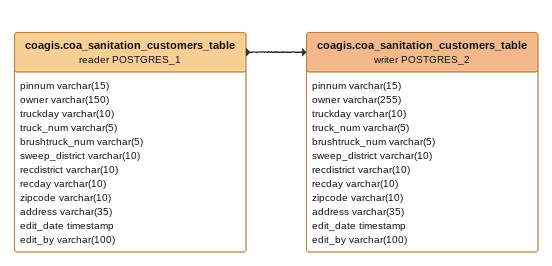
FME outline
coagis.coa_sanitation_customers_table (reader POSTGRES_1)
    attributes: pinnum varchar(15), owner varchar(150), truckday varchar(10), truck_num varchar(5), brushtruck_num varchar(5), sweep_district varchar(10), recdistrict varchar(10), recday varchar(10), zipcode varchar(10), address varchar(35), edit_date timestamp, edit_by varchar(100)
    -> coagis.coa_sanitation_customers_table (writer POSTGRES_2)
coagis.coa_sanitation_customers_table (writer POSTGRES_2)
    attributes: pinnum varchar(15), owner varchar(255), truckday varchar(10), truck_num varchar(5), brushtruck_num varchar(5), sweep_district varchar(10), recdistrict varchar(10), recday varchar(10), zipcode varchar(10), address varchar(35), edit_date timestamp, edit_by varchar(100)
